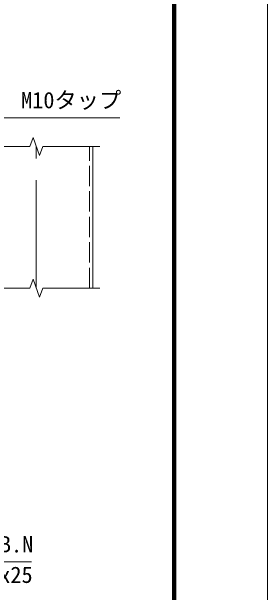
# Model space of a CAD drawing. Units: millimetres at full size; details may follow other scales. Extents: x -12600 to 12600, y -8910 to 8910.
# Drawn here: x 10338 to 12600, y -4491 to 638 of the extents above; entities that cross this region are included whole.
import ezdxf
from ezdxf.enums import TextEntityAlignment as Align

# ---------------------------------------------------------------- set-up
doc = ezdxf.new("R2010")
doc.units = ezdxf.units.MM
doc.header["$LTSCALE"] = 30
doc.linetypes.add('DASHED', pattern=[7.5, 6, -1.5])
doc.linetypes.add('USER1', pattern=[50.8, 31.75, -6.35, 6.35, -6.35])
for name, color, linetype, lineweight in [('0-0_D-STR-TXT', 7, 'Continuous', 13), ('0-1_D-STR-DIM', 7, 'Continuous', 13), ('0-2_D-BMK', 2, 'USER1', 13), ('0-4_D-STR1', 1, 'Continuous', 18), ('0-C_D-TTL', 7, 'Continuous', 18)]:
    doc.layers.add(name, color=color, linetype=linetype, lineweight=lineweight)
doc.styles.add('ＭＳ ゴシック', font='')
doc.styles.get('ＭＳ ゴシック').set_extended_font_data('MS Gothic')

msp = doc.modelspace()

# ---------------------------------------------------------------- linework, layer by layer
at = {"layer": '0-0_D-STR-TXT'}
for points in [[(11295.25, -300.63), (10261.63, -300.63), (10109.43, -1417.13)], [(10513.78, -4221.29), (9681.82, -4221.29), (9957.65, -3695.12)]]:
    msp.add_lwpolyline(points, dxfattribs=at)
at = {"layer": '0-1_D-STR-DIM'}
for p, q in [((10527.94, -474.04), (10499.08, -553.33)), ((10585.65, -632.61), (10527.94, -474.04)), ((9994.29, -553.33), (10499.08, -553.33)), ((10614.51, -553.33), (10585.65, -632.61)), ((10614.51, -553.33), (11119.29, -553.33)), ((10527.94, -1724.04), (10499.08, -1803.33)), ((10585.65, -1882.61), (10527.94, -1724.04)), ((9994.29, -1803.33), (10499.08, -1803.33)), ((10614.51, -1803.33), (10585.65, -1882.61)), ((10614.51, -1803.33), (11119.29, -1803.33))]:
    msp.add_line(p, q, dxfattribs=at)
at = {"layer": '0-2_D-BMK'}
for p, q in [((10556.79, -1803.33), (10556.79, -553.33)), ((10556.79, -1417.77), (10556.79, -1514.49))]:
    msp.add_line(p, q, dxfattribs=at)
at = {"layer": '0-4_D-STR1', "linetype": 'DASHED'}
msp.add_line((11026.79, -1803.33), (11026.79, -553.33), dxfattribs=at)
at = {"layer": '0-4_D-STR1'}
msp.add_line((11056.79, -1803.33), (11056.79, -553.33), dxfattribs=at)
at = {"layer": '0-C_D-TTL', "color": 2}
msp.add_lwpolyline([(-12600, 8910), (12600, 8910), (12600, -8910), (-12600, -8910)], close=True, dxfattribs=at)
at = {"layer": '0-C_D-TTL'}
for points in [[(-11790, 8250), (11790, 8250), (11790, -8250), (-11790, -8250)], [(-11782.5, 8242.5), (11782.5, 8242.5), (11782.5, -8242.5), (-11782.5, -8242.5)], [(-11775, 8235), (11775, 8235), (11775, -8235), (-11775, -8235)], [(-11767.5, 8227.5), (11767.5, 8227.5), (11767.5, -8227.5), (-11767.5, -8227.5)], [(-11760, 8220), (11760, 8220), (11760, -8220), (-11760, -8220)]]:
    msp.add_lwpolyline(points, close=True, dxfattribs=at)

# ---------------------------------------------------------------- texts
at = {"layer": '0-0_D-STR-TXT', "style": 'ＭＳ ゴシック'}
for s, p in [('M10タップ', (10422.66, -258.85)), ('継手B.N', (9841.45, -4181.25)), ('M8x25', (10033.33, -4450.51))]:
    msp.add_text(s, height=144.3, dxfattribs=at).set_placement(p, align=Align.BOTTOM_LEFT)

doc.saveas('drawing.dxf')
